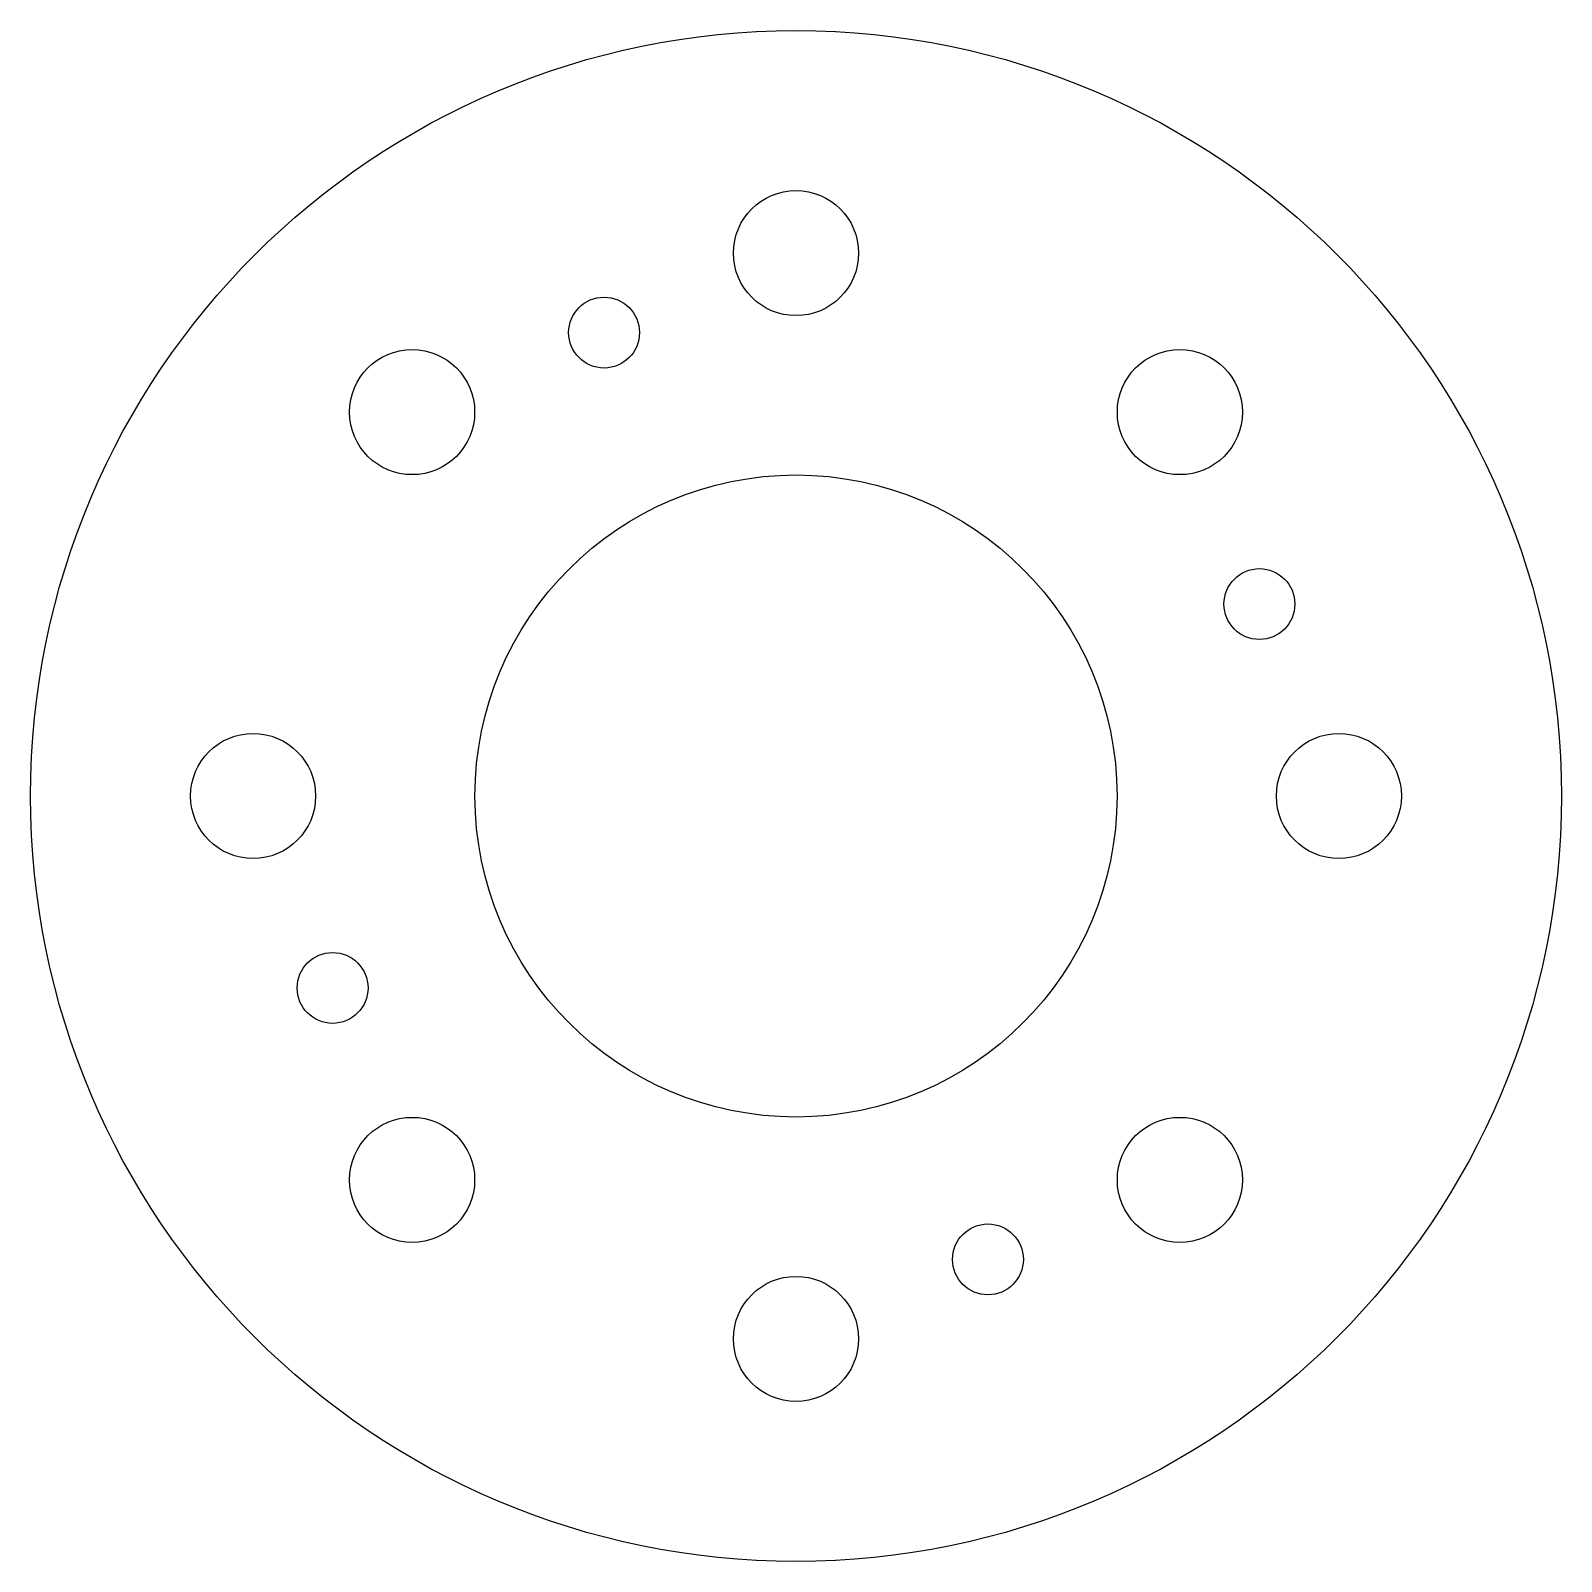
# Model space of a CAD drawing. Header units: millimetres. Extents: x -32.4 to 32.4, y -32.4 to 32.4.
import ezdxf

# ---------------------------------------------------------------- set-up
doc = ezdxf.new("R2010")
doc.units = ezdxf.units.MM
doc.layers.add('Part__Feature', color=7, linetype='CONTINUOUS')

msp = doc.modelspace()

# ---------------------------------------------------------------- linework, layer by layer
at = {"layer": 'Part__Feature'}
for p, q in [((-2.65, 23, -6.1), (-2.65, 23, -1.27)), ((-2.65, 23, -6.1), (-2.65, 23, -1.27)), ((-9.63173, 19.6317, -6.1), (-9.63173, 19.6317, -1.27)), ((-9.63173, 19.6317, -6.1), (-9.63173, 19.6317, -1.27)), ((-18.9135, 16.2635, -6.1), (-18.9135, 16.2635, -1.27)), ((-18.9135, 16.2635, -6.1), (-18.9135, 16.2635, -1.27)), ((13.6135, 16.2635, -6.1), (13.6135, 16.2635, -1.27)), ((13.6135, 16.2635, -6.1), (13.6135, 16.2635, -1.27)), ((18.1317, 8.13173, -6.1), (18.1317, 8.13173, -1.27)), ((18.1317, 8.13173, -6.1), (18.1317, 8.13173, -1.27)), ((-32.425, 0, -6.1), (-32.425, 0, -1.27)), ((-32.425, 0, -6.1), (-32.425, 0, -1.27)), ((-25.65, 0, -6.1), (-25.65, 0, -1.27)), ((-25.65, 0, -6.1), (-25.65, 0, -1.27)), ((-13.6, 0, -6.1), (-13.6, 0, -1.27)), ((-13.6, 0, -6.1), (-13.6, 0, -1.27)), ((20.35, 0, -6.1), (20.35, 0, -1.27)), ((20.35, 0, -6.1), (20.35, 0, -1.27)), ((-21.1317, -8.13173, -6.1), (-21.1317, -8.13173, -1.27)), ((-21.1317, -8.13173, -6.1), (-21.1317, -8.13173, -1.27)), ((-18.9135, -16.2635, -6.1), (-18.9135, -16.2635, -1.27)), ((-18.9135, -16.2635, -6.1), (-18.9135, -16.2635, -1.27)), ((13.6135, -16.2635, -6.1), (13.6135, -16.2635, -1.27)), ((13.6135, -16.2635, -6.1), (13.6135, -16.2635, -1.27)), ((6.63173, -19.6317, -6.1), (6.63173, -19.6317, -1.27)), ((6.63173, -19.6317, -6.1), (6.63173, -19.6317, -1.27)), ((-2.65, -23, -6.1), (-2.65, -23, -1.27)), ((-2.65, -23, -6.1), (-2.65, -23, -1.27))]:
    msp.add_line(p, q, dxfattribs=at)
for centre, radius in [((0, 0), 32.425), ((0, 0), 32.425), ((0, 0), 32.425), ((0, 0), 32.425), ((0, 23), 2.65), ((0, 23), 2.65), ((0, 23), 2.65), ((0, 23), 2.65), ((-8.13173, 19.6317), 1.5), ((-8.13173, 19.6317), 1.5), ((-8.13173, 19.6317), 1.5), ((-8.13173, 19.6317), 1.5), ((-16.2635, 16.2635), 2.65), ((-16.2635, 16.2635), 2.65), ((-16.2635, 16.2635), 2.65), ((-16.2635, 16.2635), 2.65), ((16.2635, 16.2635), 2.65), ((16.2635, 16.2635), 2.65), ((16.2635, 16.2635), 2.65), ((16.2635, 16.2635), 2.65), ((0, 0), 13.6), ((0, 0), 13.6), ((0, 0), 13.6), ((0, 0), 13.6), ((19.6317, 8.13173), 1.5), ((19.6317, 8.13173), 1.5), ((19.6317, 8.13173), 1.5), ((19.6317, 8.13173), 1.5), ((-23, 0), 2.65), ((-23, 0), 2.65), ((-23, 0), 2.65), ((-23, 0), 2.65), ((23, 0), 2.65), ((23, 0), 2.65), ((23, 0), 2.65), ((23, 0), 2.65), ((-19.6317, -8.13173), 1.5), ((-19.6317, -8.13173), 1.5), ((-19.6317, -8.13173), 1.5), ((-19.6317, -8.13173), 1.5), ((-16.2635, -16.2635), 2.65), ((-16.2635, -16.2635), 2.65), ((-16.2635, -16.2635), 2.65), ((-16.2635, -16.2635), 2.65), ((16.2635, -16.2635), 2.65), ((16.2635, -16.2635), 2.65), ((16.2635, -16.2635), 2.65), ((16.2635, -16.2635), 2.65), ((8.13173, -19.6317), 1.5), ((8.13173, -19.6317), 1.5), ((8.13173, -19.6317), 1.5), ((8.13173, -19.6317), 1.5), ((0, -23), 2.65), ((0, -23), 2.65), ((0, -23), 2.65), ((0, -23), 2.65)]:
    msp.add_circle(centre, radius, dxfattribs=at)

doc.saveas('drawing.dxf')
